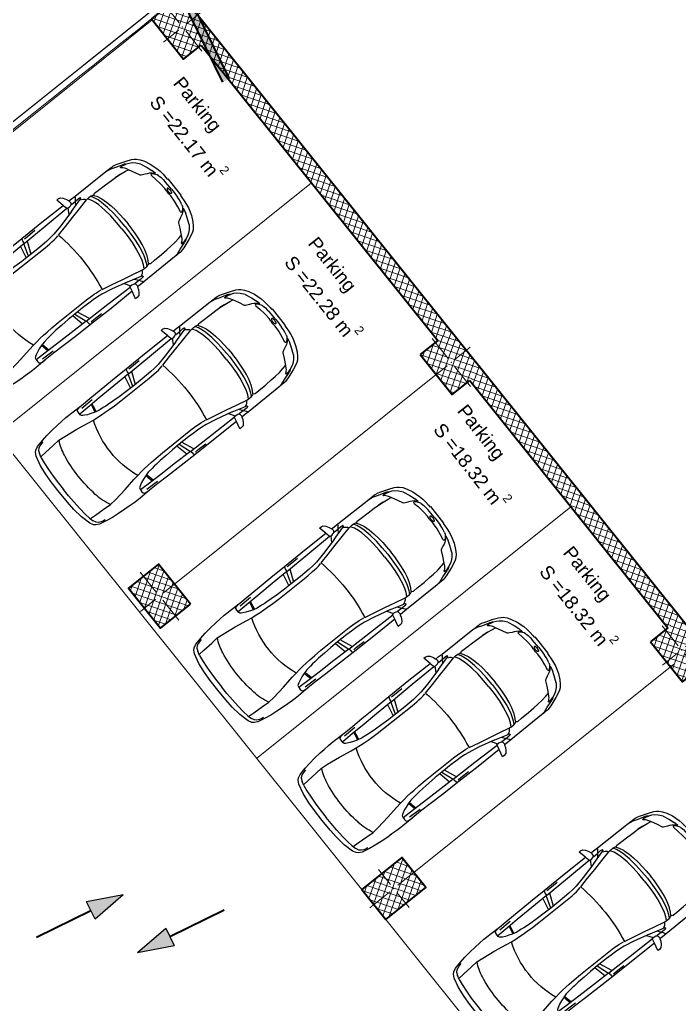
# Model space of a CAD drawing. Header units: metres. Extents: x 7511783 to 7512372, y 4692307 to 4692611.
# Drawn here: x 7512344.84 to 7512355.12, y 4692542.95 to 4692558.29 of the extents above; entities that cross this region are included whole.
import ezdxf

# ---------------------------------------------------------------- set-up
doc = ezdxf.new("R2010")
doc.units = ezdxf.units.M
for name, color, linetype, lineweight in [('A - Fill Zone_Pen_No__1', 7, 'Continuous', 0), ('A - Muret', 7, 'Continuous', 0), ('A - Muret_Pen_No__102', 254, 'Continuous', 0), ('A - Muret_Pen_No__7', 7, 'Continuous', 0), ('A - Shtyllat', 7, 'Continuous', 0), ('A - Shtyllat_Pen_No__1', 7, 'Continuous', 0), ('A - Shtyllat_Pen_No__7', 7, 'Continuous', 0), ('A -Polyline', 7, 'Continuous', 0), ('A -Polyline_Pen_No__1', 7, 'Continuous', 0), ('A -Polyline_Pen_No__48', 14, 'Continuous', 0), ('A -Polyline_Pen_No__8', 14, 'Continuous', 0), ('garazhat-netw-amiri - b1', 20, 'Continuous', 0), ('Interior - Furniture _Pen_No__42', 8, 'Continuous', 0)]:
    doc.layers.add(name, color=color, linetype=linetype, lineweight=lineweight)
doc.styles.add('GENERATED_STYLE_1', font='arial.ttf')
pattern_1 = [(44.99999999999998, (0, 0), (-68.94290863686237, 68.94290863686243), []), (135.0000000000001, (0, 0), (68.94290863686219, 68.94290863686261), [])]

# ---------------------------------------------------------------- blocks, each defined once
blk = doc.blocks.new('Wall_7', base_point=(37900, -16800.83534970144))
at = {"layer": 'A - Muret_Pen_No__102', "linetype": 'Continuous', "lineweight": 0}
blk.add_hatch(color=254, dxfattribs=at).paths.add_polyline_path([(37900, -16920.83534970144), (37900, -18400.83597085249), (38019.99999999999, -18400.83597085249), (38019.99999999999, -16920.83534970144)])
at = {"layer": 'A - Muret_Pen_No__7', "color": 7, "linetype": 'Continuous', "lineweight": 35, "flags": 128}
for points in [[(37900, -16920.83534970144), (37900, -18400.83597085249)], [(38019.99999999999, -18400.83597085249), (38019.99999999999, -16920.83534970144)]]:
    blk.add_lwpolyline(points, dxfattribs=at)
blk = doc.blocks.new('Wall_51', base_point=(75456.13369070938, -29146.91751099752))
at = {"layer": 'A - Muret_Pen_No__102', "linetype": 'Continuous', "lineweight": 13}
h = blk.add_hatch(dxfattribs=at)
h.set_pattern_fill('CONCRETE_BLOCK', color=254, style=0, pattern_type=2)
h.set_pattern_definition(pattern_1)
h.paths.add_polyline_path([(75387.36626624182, -29982.24458260022), (76679.27628421261, -35739.3439005244), (76923.19459822257, -35684.60773724302), (77098.36126340373, -36465.19510545321), (76854.4424123108, -36519.93138925796), (77935.87358854203, -41339.08024673167), (78179.80262513347, -41284.34167726374), (78354.96929031459, -42064.92904547394), (78111.03971664025, -42119.66773546524), (78941.49079895228, -45820.38163429968), (79185.29665110492, -45765.67070787111), (79316.67164999073, -46351.11123402875), (79072.8653950259, -46405.82225084986), (80537.29458175127, -52931.71349309536), (80781.07732541968, -52877.00775229531), (80868.66065801025, -53267.3014364004), (80624.87764580038, -53322.00723746214), (81894.28459658063, -58978.82682152579), (82138.21822794317, -58924.0872209744), (75631.3003558905, -29927.50487920773)])
at = {"layer": 'A - Muret_Pen_No__7', "color": 7, "linetype": 'Continuous', "lineweight": 35, "flags": 128}
for points in [[(75387.36626624182, -29982.24458260022), (76679.27628421262, -35739.34390052439)], [(82138.21814914639, -58924.08723865669), (75631.29981880749, -29927.50499973072)], [(76854.44241231082, -36519.93138925796), (77935.87358854205, -41339.08024673167)]]:
    blk.add_lwpolyline(points, dxfattribs=at)
blk = doc.blocks.new('Column_165', base_point=(72312.8686360708, -43113.33057385855))
at = {"layer": 'A - Shtyllat', "linetype": 'Continuous', "lineweight": 0}
h = blk.add_hatch(dxfattribs=at)
h.set_pattern_fill('CONCRETE_BLOCK', color=18, style=0, pattern_type=2)
h.set_pattern_definition(pattern_1)
h.paths.add_polyline_path([(71988.2624514086, -43493.63416952793), (72768.8498196188, -43318.46750434682), (72637.47482073298, -42733.02697818917), (71856.88745252277, -42908.19364337028)])
at = {"layer": 'A - Shtyllat_Pen_No__1', "color": 7, "linetype": 'Continuous', "lineweight": 13}
for p, q in [((72295.35196955268, -43035.27183703754), (72229.66447010975, -42742.5515739587)), ((72390.9273728918, -43095.81390734044), (72781.22105699692, -43008.23057474989)), ((72234.80989924977, -43130.84724037667), (71844.51621514467, -43218.43057296722)), ((72330.3853025889, -43191.38931067957), (72396.07280203182, -43484.1095737584))]:
    blk.add_line(p, q, dxfattribs=at)
blk.add_point((72312.8686360708, -43113.33057385855), dxfattribs=at)
at = {"layer": 'A - Shtyllat_Pen_No__7', "color": 7, "linetype": 'Continuous', "lineweight": 35, "flags": 128}
blk.add_lwpolyline([(71988.2624514086, -43493.63416952793), (72768.8498196188, -43318.46750434682), (72637.47482073298, -42733.02697818917), (71856.88745252277, -42908.19364337028)], close=True, dxfattribs=at)
blk = doc.blocks.new('Column_175', base_point=(71034.46801880051, -37416.00726037348))
at = {"layer": 'A - Shtyllat', "linetype": 'Continuous', "lineweight": 0}
h = blk.add_hatch(dxfattribs=at)
h.set_pattern_fill('CONCRETE_BLOCK', color=18, style=0, pattern_type=2)
h.set_pattern_definition(pattern_1)
h.paths.add_polyline_path([(71414.7716144699, -37740.61344503566), (71239.60494928875, -36960.02607682546), (70654.16442313112, -37091.4010757113), (70829.33108831225, -37871.9884439215)])
at = {"layer": 'A - Shtyllat_Pen_No__1', "color": 7, "linetype": 'Continuous', "lineweight": 13}
for p, q in [((71016.9513522824, -37337.94852355245), (70929.36801969184, -36947.65483944735)), ((70956.40928197949, -37433.52392689159), (70663.68901890067, -37499.21142633451)), ((71112.52675562153, -37398.49059385536), (71405.24701870035, -37332.80309441245)), ((71051.98468531862, -37494.0659971945), (71139.56801790919, -37884.3596812996))]:
    blk.add_line(p, q, dxfattribs=at)
blk.add_point((71034.46801880051, -37416.00726037348), dxfattribs=at)
at = {"layer": 'A - Shtyllat_Pen_No__7', "color": 7, "linetype": 'Continuous', "lineweight": 35, "flags": 128}
blk.add_lwpolyline([(71414.7716144699, -37740.61344503566), (71239.60494928875, -36960.02607682546), (70654.16442313112, -37091.4010757113), (70829.33108831225, -37871.9884439215)], close=True, dxfattribs=at)
blk = doc.blocks.new('Column_176', base_point=(76718.05766773433, -36140.58892079103))
at = {"layer": 'A - Shtyllat', "linetype": 'Continuous', "lineweight": 0}
h = blk.add_hatch(dxfattribs=at)
h.set_pattern_fill('CONCRETE_BLOCK', color=18, style=0, pattern_type=2)
h.set_pattern_definition(pattern_1)
h.paths.add_polyline_path([(76337.75407206494, -35815.98273612886), (76512.92073724607, -36596.57010433905), (76854.44241231082, -36519.93138925795), (76679.27628421262, -35739.34390052439)])
h = blk.add_hatch(dxfattribs=at)
h.set_pattern_fill('CONCRETE_BLOCK', color=18, style=0, pattern_type=2)
h.set_pattern_definition(pattern_1)
h.paths.add_polyline_path([(76679.27628421262, -35739.34390052439), (76854.44241231082, -36519.93138925795), (77098.36126340373, -36465.19510545322), (76923.19459822257, -35684.60773724302)])
at = {"layer": 'A - Shtyllat_Pen_No__1', "color": 7, "linetype": 'Continuous', "lineweight": 13}
for p, q in [((76700.54100121622, -36062.53018397001), (76612.95766862565, -35672.23649986491)), ((76796.11640455535, -36123.07225427292), (77088.83666763417, -36057.38475483001)), ((76639.99893091331, -36158.10558730915), (76347.27866783449, -36223.79308675206)), ((76735.57433425244, -36218.64765761205), (76823.157666843, -36608.94134171715))]:
    blk.add_line(p, q, dxfattribs=at)
blk.add_point((76718.05766773433, -36140.58892079103), dxfattribs=at)
at = {"layer": 'A - Shtyllat_Pen_No__7', "color": 7, "linetype": 'Continuous', "lineweight": 35, "flags": 128}
for points in [[(76679.27628421262, -35739.34390052439), (76337.75407206494, -35815.98273612886)], [(76337.75407206494, -35815.98273612886), (76512.92073724607, -36596.57010433905), (76854.44241231082, -36519.93138925795)]]:
    blk.add_lwpolyline(points, dxfattribs=at)
blk = doc.blocks.new('Column_177', base_point=(77974.66569464518, -41740.32286081176))
at = {"layer": 'A - Shtyllat', "linetype": 'Continuous', "lineweight": 0}
h = blk.add_hatch(dxfattribs=at)
h.set_pattern_fill('CONCRETE_BLOCK', color=18, style=0, pattern_type=2)
h.set_pattern_definition(pattern_1)
h.paths.add_polyline_path([(77594.3620989758, -41415.71667614957), (77769.52876415693, -42196.30404435978), (78111.03971664025, -42119.66773546524), (77935.87358854205, -41339.08024673167)])
h = blk.add_hatch(dxfattribs=at)
h.set_pattern_fill('CONCRETE_BLOCK', color=18, style=0, pattern_type=2)
h.set_pattern_definition(pattern_1)
h.paths.add_polyline_path([(77935.87358854205, -41339.08024673167), (78111.03971664025, -42119.66773546524), (78354.96929031459, -42064.92904547394), (78179.80262513347, -41284.34167726374)])
at = {"layer": 'A - Shtyllat_Pen_No__1', "color": 7, "linetype": 'Continuous', "lineweight": 13}
for p, q in [((77957.1490281271, -41662.26412399073), (77869.56569553653, -41271.97043988563)), ((78052.72443146622, -41722.80619429365), (78345.44469454503, -41657.11869485073)), ((77896.60695782417, -41757.83952732987), (77603.88669474535, -41823.52702677278)), ((77992.1823611633, -41818.38159763278), (78079.76569375387, -42208.67528173788))]:
    blk.add_line(p, q, dxfattribs=at)
blk.add_point((77974.66569464518, -41740.32286081176), dxfattribs=at)
at = {"layer": 'A - Shtyllat_Pen_No__7', "color": 7, "linetype": 'Continuous', "lineweight": 35, "flags": 128}
for points in [[(77935.87358854205, -41339.08024673167), (77594.3620989758, -41415.71667614957)], [(77594.3620989758, -41415.71667614957), (77769.52876415693, -42196.30404435978), (78111.03971664025, -42119.66773546524)]]:
    blk.add_lwpolyline(points, dxfattribs=at)
blk = doc.blocks.new('Column_178', base_point=(75250.99676022111, -29602.89869454554))
at = {"layer": 'A - Shtyllat', "linetype": 'Continuous', "lineweight": 0}
h = blk.add_hatch(dxfattribs=at)
h.set_pattern_fill('CONCRETE_BLOCK', color=18, style=0, pattern_type=2)
h.set_pattern_definition(pattern_1)
h.paths.add_polyline_path([(75456.13369070938, -29146.91751099752), (75212.20010048019, -29201.6569260282), (75387.36626624182, -29982.24458260022), (75631.3003558905, -29927.50487920773)])
h = blk.add_hatch(dxfattribs=at)
h.set_pattern_fill('CONCRETE_BLOCK', color=18, style=0, pattern_type=2)
h.set_pattern_definition(pattern_1)
h.paths.add_polyline_path([(74870.69316455172, -29278.29250988337), (75045.85982973284, -30058.87987809356), (75387.36626624182, -29982.24458260022), (75212.20010048019, -29201.6569260282)])
at = {"layer": 'A - Shtyllat_Pen_No__1', "color": 7, "linetype": 'Continuous', "lineweight": 13}
for p, q in [((75233.48009370301, -29524.83995772453), (75145.89676111244, -29134.54627361943)), ((75329.05549704214, -29585.38202802743), (75621.77576012095, -29519.69452858452)), ((75172.93802340009, -29620.41536106366), (74880.21776032128, -29686.10286050657)), ((75268.51342673921, -29680.95743136657), (75356.09675932978, -30071.25111547166))]:
    blk.add_line(p, q, dxfattribs=at)
blk.add_point((75250.99676022111, -29602.89869454554), dxfattribs=at)
at = {"layer": 'A - Shtyllat_Pen_No__7', "color": 7, "linetype": 'Continuous', "lineweight": 35, "flags": 128}
for points in [[(75456.13369070938, -29146.91751099752), (75212.20010048019, -29201.6569260282)], [(75631.3003558905, -29927.50487920773), (75456.13369070938, -29146.91751099752)], [(75212.20010048019, -29201.6569260282), (74870.69316455172, -29278.29250988337)], [(74870.69316455172, -29278.29250988337), (75045.85982973284, -30058.87987809356), (75387.36626624182, -29982.24458260022)]]:
    blk.add_lwpolyline(points, dxfattribs=at)
blk = doc.blocks.new('Car 05 22')
at = {"layer": 'Interior - Furniture _Pen_No__42', "color": 8, "linetype": 'Continuous', "lineweight": 25}
for p, q in [((1961.117547741, 983.221158223), (1928.938242309, 983.221158223)), ((1928.938242309, 983.221158223), (1957.843908175, 858.0544967500001)), ((1996.903176747, 974.9060932165999), (1961.117547741, 983.221158223)), ((2026.89661068, 945.007687052), (1996.903176747, 974.9060932165999)), ((2054.5732194, 897.577022836), (2026.89661068, 945.007687052)), ((-706.3378894982, 775.7872218095), (-757.6903274910002, 747.022066986)), ((-585.227090103, 801.027979058), (-706.3378894982, 775.7872218095)), ((-626.571782751, 772.4860242179999), (-664.8727541800001, 760.961322365)), ((-594.8871138119998, 778.4895580349998), (-626.571782751, 772.4860242179999)), ((-483.1389679684001, 817.2581826864), (-585.227090103, 801.027979058)), ((-372.3345973750002, 830.229933465), (-483.1389679684001, 817.2581826864)), ((-251.752794228, 841.043733947), (-372.3345973750002, 830.229933465)), ((-168.2198443133, 844.6061713611999), (-251.752794228, 841.043733947)), ((-78.35772569479998, 850.6357850930001), (-168.2198443133, 844.6061713611999)), ((-24.036324899, 852.2918850640001), (-78.35772569479998, 850.6357850930001)), ((40.3182760438, 852.3336850629998), (-24.036324899, 852.2918850640001)), ((230.8030912739, 845.5192631063), (40.3182760438, 852.3336850629998)), ((124.560977278, 791.3967861309999), (129.0398444, 820.4687779309999)), ((125.693926866, 743.8968737240001), (124.560977278, 791.3967861309999)), ((129.0398444, 820.4687779309999), (138.886242882, 832.3883788069998)), ((138.886242882, 832.3883788069998), (165.168377873, 840.275885275)), ((165.168377873, 840.275885275), (194.733578306, 844.324685204)), ((194.733578306, 844.324685204), (230.803091274, 845.519263106)), ((210.873013229, 809.2317387879999), (418.0703055720001, 816.1926024380003)), ((400.0158099590001, 847.596806379), (230.8030912739, 845.5192631063)), ((590.7241636140001, 851.6786068920001), (400.0158099590001, 847.596806379)), ((813.627009446, 769.327996556), (521.9507803269998, 764.6728959719999)), ((856.5325990199999, 856.169707455), (590.7241636140001, 851.6786068920001)), ((1108.59023357, 773.98329714), (813.627009446, 769.327996556)), ((1129.8609284, 858.5331077519999), (856.5325990199999, 856.169707455)), ((1036.25651944, 772.8416796290002), (996.5002997029998, 578.7916468290002)), ((1041.96657906, 578.0240872360001), (1107.56627095, 773.967136299)), ((1173.32542975, 774.895061201), (1090.33970038, 577.89253068)), ((1115.14443198, 808.948201529), (1108.59023357, 773.98329714)), ((1108.59023357, 773.98329714), (1537.61805657, 780.025947399)), ((1119.51383092, 833.2672045809999), (1115.14443198, 808.948201529)), ((1120.16623076, 836.3248049650001), (1119.51383092, 833.2672045809999)), ((1120.69723063, 838.160005195), (1120.16623076, 836.3248049650001)), ((1129.8609284, 858.5331077519999), (1120.69723063, 838.160005195)), ((1536.1071561, 860.3802508980001), (1129.8609284, 858.5331077519999)), ((1162.63563846, 830.4777734580001), (1220.13025657, 829.0713745190002)), ((1220.13025657, 829.0713745190002), (1369.65750367, 831.489072695)), ((1957.843908175, 858.0544967500001), (1536.1071561, 860.3802508980001)), ((1537.61805657, 780.025611521), (1974.99295641, 786.0764425990001)), ((1939.15395607, 686.22492547), (1995.917261, 777.427813481)), ((1957.84390817, 858.0544967500001), (1977.22141076, 777.427813481)), ((1977.22141076, 777.427813481), (2019.59119012, 777.427813481)), ((2019.59119012, 777.427813481), (2044.48611622, 783.069509224)), ((2044.48611622, 783.069509224), (2063.35562216, 792.2740022800001)), ((2067.91700908, 857.6794056350001), (2054.5732194, 897.577022836)), ((2063.35562216, 792.2740022800001), (2070.42572439, 799.8521965630001)), ((2068.68333559, 787.696981005), (2065.39356605, 794.4584027669999)), ((2119.91703998, 857.4374531180001), (2067.91700908, 857.6794056350001)), ((2075.28112592, 835.6608695470001), (2067.91700908, 857.6794056350001)), ((2068.68333559, 787.696981005), (2148.02030692, 790.4828861469999)), ((2070.42572439, 799.8521965630001), (2075.2191259, 809.3983893609999)), ((2075.2191259, 809.3983893609999), (2075.28112592, 835.6608695470001)), ((2106.51930118, 732.1586113790001), (2148.02030692, 790.4828861469999)), ((2193.165590015, 856.4504063259001), (2119.91703998, 857.4374531180001)), ((2148.02030692, 790.4828861469999), (2166.81146925, 813.814537484)), ((2148.02030692, 790.4828861469999), (2205.61920777, 792.204186117)), ((2166.81146925, 813.814537484), (2182.27381684, 834.081841238)), ((2182.27381684, 834.081841238), (2193.16559002, 856.4504063260001)), ((2808.01466132, 852.5547640039999), (2193.165590015, 856.4504063259001)), ((2205.61920777, 792.204186117), (2227.21980808, 791.0038861380001)), ((2226.59190807, 769.8777067159999), (2213.53100788, 762.9814866290001)), ((2234.36910819, 773.9630864369999), (2226.59190807, 769.8828865080001)), ((2227.21980808, 791.0038861380001), (2232.61990816, 790.029986155)), ((2232.61990816, 790.029986155), (2237.93539134, 787.2871225249999)), ((2238.46067648, 776.864360243), (2234.36910819, 773.9630864369999)), ((2240.81890828, 784.03918626), (2237.93539134, 787.2871225249999)), ((2238.46067648, 776.864360243), (2240.85090828, 780.5209863219999)), ((2240.85090828, 780.5209863219999), (2240.81890828, 784.03918626)), ((2855.711363900001, 852.6327640009998), (2808.01466132, 852.5547640039999)), ((2808.01466132, 852.5547640039999), (2876.86636504, 843.317264394)), ((2891.44016583, 852.5287640049999), (2855.711363900001, 852.6327640009998)), ((2876.86636504, 843.317264394), (2954.16376923, 813.731165643)), ((2922.51356751, 852.034364026), (2891.44016583, 852.5287640049999)), ((2904.11849592, 832.8863289209997), (2905.06820589, 832.8379901159999)), ((2945.17226874, 849.4061641369999), (2922.51356751, 852.034364026)), ((2989.61447115, 839.6482645490003), (2945.17226874, 849.4061641369999)), ((2954.16376923, 813.731165643), (3075.78877375, 774.6896785450001)), ((3013.55027244, 833.064864827), (2989.61447115, 839.6482645490003)), ((3154.26138006, 782.5577669589998), (3013.55027244, 833.064864827)), ((3100.48402088, 763.1120866269999), (3075.78877375, 774.6896785450001)), ((3235.883818752, 747.6101556219), (3154.26138006, 782.5577669589998)), ((-815.0478655078, 667.7598955197002), (-855.0523550635, 511.0116477078998)), ((-784.8200333720001, 721.8124613509999), (-815.0478655078, 667.7598955197002)), ((-757.6903274910002, 747.022066986), (-784.8200333720001, 721.8124613509999)), ((-768.2719792499998, 602.2788720830002), (-750.577082573, 669.7773949330001)), ((-764.3441764490001, 617.261773195), (-665.728145997, 623.9546285630003)), ((-729.425104913, 716.3992494200002), (-750.577082573, 669.7773949330001)), ((-701.0941271610001, 743.2591195180001), (-729.425104913, 716.3992494200002)), ((-664.8727541800001, 760.961322365), (-701.0941271610001, 743.2591195180001)), ((-665.728145997, 623.9546285630003), (-500.877431885, 634.180288886)), ((-500.877431885, 634.180288886), (-383.0238853850001, 641.9613403830001)), ((-383.0238853850001, 641.9613403830001), (-274.220886173, 631.318400078)), ((-274.220886173, 631.318400078), (-56.404854203, 600.536895199)), ((327.3887276080001, 761.920895626), (125.394377448, 756.455747737)), ((132.429139117, 722.8048827370001), (125.693926866, 743.8968737240001)), ((146.670770152, 710.6062742990001), (132.429139117, 722.8048827370001)), ((171.252864179, 696.6287725440001), (146.670770152, 710.6062742990001)), ((212.566754139, 676.5412700230002), (171.252864179, 696.6287725440001)), ((266.3151410770001, 654.566867265), (212.566754139, 676.5412700230002)), ((319.4903281550001, 636.426864989), (266.3151410770001, 654.566867265)), ((392.7088835140001, 617.8124267930001), (319.4903281550001, 636.426864989)), ((521.9507803269998, 764.6728959719999), (327.3887276080001, 761.920895626)), ((339.1227247570001, 683.1192857359999), (329.5580559370001, 633.8673348859999)), ((355.2943663540001, 762.315609428), (339.1227247570001, 683.1192857359999)), ((357.2289958010001, 683.375391506), (346.76505809, 629.492778784)), ((373.4006373970002, 762.5717151969999), (357.2289958010001, 683.375391506)), ((474.8166917820001, 607.1053878569999), (392.7088835140001, 617.8124267930001)), ((1730.35620914, 633.8338533080002), (1562.00595611, 600.596478384)), ((2000.39650233, 701.591770694), (1730.35620914, 633.8338533080002)), ((1779.61280153, 581.7538898049997), (1952.84760406, 621.338789111)), ((1952.84760406, 621.338789111), (2122.045506540001, 659.9572884350001)), ((2000.39650233, 701.591770694), (2213.53100788, 762.9814866290001)), ((2122.045506540001, 659.9572884350001), (2293.79610906, 697.6509877739999)), ((2213.53100788, 762.9814866290001), (2238.34670825, 752.240186817)), ((2238.34670825, 752.240186817), (2258.53170854, 739.717487037)), ((2258.53170854, 739.717487037), (2269.0398087, 731.086787188)), ((2269.0398087, 731.086787188), (2278.83550884, 721.965087348)), ((2278.83550884, 721.965087348), (2293.79610906, 697.6509877739999)), ((2293.79610906, 697.6509877739999), (2317.1870094, 700.7385877199999)), ((2293.79610906, 697.6386630720001), (2293.79610906, 697.6509877739999)), ((2317.1870094, 700.7385877199999), (2345.74280982, 702.7498876850001)), ((2355.134199750001, 639.912801441), (2317.1870094, 700.7385877199999)), ((2345.74280982, 702.7498876850001), (2378.929310310001, 702.0184876970001)), ((2379.77420337, 575.387091212), (2355.13301598, 639.9159014410001)), ((2410.10490185, 649.1086815510001), (2378.929310310001, 702.0184876970001)), ((2378.929310310001, 702.0184876970001), (2410.57231077, 694.2028878339999)), ((2436.02871163, 583.2244924540001), (2410.10490185, 649.1086815510001)), ((2410.57231077, 694.2028878339999), (2410.58631694, 694.1782473540001)), ((2428.73881104, 681.7061880529999), (2410.57231077, 694.2028878339999)), ((2428.73881104, 681.7061880529999), (2457.25830016, 700.035535323)), ((2428.77597173, 681.700745325), (2428.73881104, 681.7061880529999)), ((2428.77597173, 681.700745325), (2456.66545813, 639.8418234830003)), ((2456.66545813, 639.8418234830003), (2487.236391870001, 574.2621729599999)), ((2457.25830016, 700.035535323), (2535.4819126, 697.9905877680001)), ((2535.422612600001, 697.9916562040003), (2673.21491462, 695.5089878119999)), ((2535.46586986, 697.9894090810001), (2535.4819126, 697.988971943)), ((2673.21491462, 695.5089878119999), (2787.200816290001, 691.4809878819998)), ((2787.200816290001, 691.4809878819998), (2868.415817480001, 687.223087957)), ((2868.395882330001, 687.22488671), (2959.72331881, 678.984388101)), ((2959.72331881, 678.984388101), (2868.415817480001, 687.1969879569999)), ((2959.72331881, 678.984388101), (3047.2313201, 666.2002883250001)), ((3022.47491973, 758.305686711), (3023.66221975, 762.4851866380001)), ((3024.49924208, 753.7186598590001), (3022.47491973, 758.305686711)), ((3023.66221975, 762.4851866380001), (3034.64521991, 765.0503865930001)), ((3037.91041996, 743.452886971), (3024.49924208, 753.7186598590001)), ((3034.64521991, 765.0503865930001), (3046.93432009, 763.817386614)), ((3050.61522015, 730.6688871950001), (3037.91041996, 743.452886971)), ((3046.93432009, 763.817386614), (3060.9451203, 762.9292866300001)), ((3047.20992906, 666.2041971140001), (3100.00912087, 656.556188494)), ((3064.50712035, 714.6457874760001), (3050.61522015, 730.6688871950001)), ((3060.9451203, 762.9292866300001), (3089.85712072, 757.3861867269998)), ((3076.97452053, 697.807687771), (3064.50712035, 714.6457874760001)), ((3100.00912087, 656.556188494), (3076.97452053, 697.807687771)), ((3089.85712072, 757.3861867269998), (3108.43932099, 751.4304868319999)), ((3152.92075342, 553.873393456), (3100.00912087, 656.556188494)), ((3114.13862108, 753.3111867989999), (3100.48402088, 763.1120866269999)), ((3108.43932099, 751.4304868319999), (3122.8656212, 746.4359869189999)), ((3122.8656212, 746.4359869189999), (3114.13862108, 753.3111867989999)), ((3170.0706946, 726.5554905960001), (3122.8656212, 746.4359869189999)), ((3211.69204952, 701.0151137130001), (3170.0706946, 726.5554905960001)), ((3254.25934432, 663.1775183300001), (3211.69204952, 701.0151137130001)), ((3269.07948628, 728.3294692490001), (3235.883818752, 747.6101556219)), ((3301.867263790001, 602.80900872), (3254.25934432, 663.1775183300001)), ((3298.56678787, 705.6390702070001), (3269.07948628, 728.3294692490001)), ((3337.33388997, 663.3806719909999), (3298.56678787, 705.6390702070001)), ((3374.49419199, 603.583974516), (3337.33388997, 663.3806719909999)), ((-855.0523550635, 511.0116477078998), (-874.6778528530002, 344.9579771100001)), ((-782.7621654889999, 510.027376359), (-794.5333543099999, 390.6265818930001)), ((-768.2719792499998, 602.2788720830002), (-782.764796709, 510.0106247469999)), ((-56.404854203, 600.536895199), (145.941775497, 566.5900898169999)), ((145.941775497, 566.5900898169999), (233.261172115, 552.312592089)), ((233.261172115, 552.312592089), (315.3092800730001, 541.359190513)), ((315.2936019620001, 541.3606176840001), (384.2945810830001, 535.0794906230001)), ((384.2815104790001, 535.080362318), (454.174320738, 530.4191213629999)), ((454.170282107, 530.4193907049998), (526.242583163, 526.2868907769997)), ((521.3449804749999, 601.6186871690002), (474.8166917820001, 607.1053878569999)), ((569.9935686519999, 596.8381865689998), (521.3449804749999, 601.6186871690002)), ((526.2331313149998, 526.2873073839999), (627.7018846490002, 521.814890855)), ((652.59274858, 590.9845858339997), (569.9935686519999, 596.8381865689998)), ((627.698546207, 521.8149872519999), (756.75876515, 518.0884218199999)), ((772.8388193580001, 584.9903850819998), (652.59274858, 590.9845858339997)), ((756.75876515, 518.0884218199999), (1322.62824821, 518.052230308)), ((907.2666866909999, 580.298084493), (772.8388193580001, 584.9903850819998)), ((1041.96657906, 578.0240872360001), (907.2666866909999, 580.298084493)), ((1227.79815085, 577.5186957939999), (1041.96657906, 578.0240872360001)), ((1316.09897866, 580.475793563), (1227.79815085, 577.5186957939999)), ((1403.02450604, 584.4121905939998), (1316.09897866, 580.475793563)), ((1322.62824821, 518.052230308), (1420.49779626, 521.652890858)), ((1483.8761315, 590.1361862749999), (1403.02450604, 584.4121905939998)), ((1420.49066257, 521.652523245), (1466.64156934, 524.030772681)), ((1466.62639694, 524.0299908169999), (1510.87647584, 527.594696836)), ((1562.00595611, 600.596478384), (1483.8761315, 590.1361862749999)), ((1510.85529759, 527.5929907539999), (1554.25309822, 533.0576906580001)), ((1554.25309822, 533.0576906580001), (1596.82961355, 540.969674969)), ((1597.28918852, 541.1774857889999), (1596.65116701, 540.8889849259999)), ((1610.72419049, 544.0665862469999), (1779.61280153, 581.7538898049997)), ((2397.334105950001, 514.2584815219999), (2379.77250853, 575.3929912130001)), ((2419.31580918, 395.7362626700001), (2397.33316008, 514.2635815229997)), ((2453.63941421, 521.616582688), (2436.02871163, 583.2244924540001)), ((2477.61661773, 401.0764635800001), (2453.63941421, 521.616582688)), ((2487.236391870001, 574.2621729599999), (2491.79934275, 562.0052962960001)), ((2491.79994982, 562.0052962960001), (2517.90263133, 477.034766618)), ((2517.90263133, 477.034766618), (2537.54372273, 384.0810341510001)), ((3189.62073735, 475.569766106), (3152.92075342, 553.873393456)), ((3199.39883308, 466.7584630290001), (3189.62073735, 475.569766106)), ((3220.69886845, 454.388540188), (3199.39883308, 466.7584630290001)), ((3301.867263790001, 602.80900872), (3346.015513130001, 501.4217980699999)), ((3346.015513130001, 501.4217980699999), (3374.297465860001, 419.557472908)), ((3418.40079436, 512.7439783509999), (3374.49419199, 603.583974516)), ((3457.47689648, 393.0984834030001), (3418.40079436, 512.7439783509999)), ((-874.6778528530002, 344.9579771100001), (-882.944054645, 194.680643518)), ((-794.5333543099999, 390.6265818930001), (-802.4328468090001, 258.715288008)), ((2433.73206705, 266.091642182), (2419.31580918, 395.7362626700001)), ((2493.88922012, 269.050242651), (2477.61661773, 401.0764635800001)), ((2537.54372273, 384.0810341510001), (2551.45611664, 285.6281997640001)), ((3256.10680826, 439.2417534179999), (3220.67662376, 454.4014587129999)), ((3288.390194130001, 425.101248479), (3256.10680826, 439.2417534179999)), ((3319.36158057, 408.41284265), (3288.390194130001, 425.101248479)), ((3353.46269085, 384.2512837760001), (3319.36158057, 408.41284265)), ((3321.23357975, 370.497229407), (3320.99727986, 362.132926485)), ((3320.99727986, 362.132926485), (3338.31527228, 276.8564967000001)), ((3324.654278260001, 377.297531782), (3321.23357975, 370.497229407)), ((3328.30797666, 379.591332583), (3324.654278260001, 377.297531782)), ((3338.468372210001, 379.4523325350001), (3328.30797666, 379.591332583)), ((3363.640761200001, 357.811724976), (3338.468372210001, 379.4523325350001)), ((3377.182392130001, 359.9734848010001), (3353.46269085, 384.2512837760001)), ((3396.66521323, 315.8049103040001), (3363.640761200001, 357.811724976)), ((3391.09039087, 344.247647689), (3374.297465860001, 419.557472908)), ((3391.09039087, 344.247647689), (3377.182392130001, 359.9734848010001)), ((3408.0703938, 289.3779877820001), (3396.66521323, 315.8049103040001)), ((3468.34279707, 330.9338860280001), (3457.47689648, 393.0984834030001)), ((3474.4914974, 263.721088865), (3468.34279707, 330.9338860280001)), ((-882.944054645, 194.680643518), (-885.3767076889999, 0)), ((-802.4328468090001, 258.715288008), (-806.8131426489999, 124.936494209)), ((2441.61713002, 131.955220918), (2433.73181129, 266.093942182)), ((2503.10292147, 133.173421111), (2493.88922012, 269.050242651)), ((2551.45611664, 285.6281997640001), (2559.71041303, 193.693567653)), ((2559.71041303, 193.693567653), (2564.38081099, 101.185635342)), ((3338.31527228, 276.8564967000001), (3351.882966340001, 172.661960307)), ((3351.882966340001, 172.661960307), (3358.343763510001, 75.87012649980001)), ((3408.0703938, 289.3779877820001), (3413.77629411, 267.259988716)), ((3413.77548775, 267.2641933500001), (3418.45445829, 242.866384828)), ((3418.452194370001, 242.878189745), (3424.044894670001, 200.723791525)), ((3424.044894670001, 200.723791525), (3427.72848251, 152.023715234)), ((3478.33319761, 199.917191559), (3474.4914974, 263.721088865)), ((3479.35651311, 164.9481933352), (3478.33319761, 199.917191559)), ((3489.519598210001, 164.9481933352), (3479.35651311, 164.9481933352)), ((3489.519598210001, -164.9481933352), (3489.519598210001, 164.9481933352)), ((-885.3767076889999, 0), (-882.944054645, -194.680643518)), ((-806.8131426489999, 124.936494209), (-808.0470753050001, 0)), ((-806.8131426489999, -124.936494209), (-808.0470753050001, 1.477e-13)), ((2444.0197128, -0.0273000043277), (2441.61701245, 131.957220918)), ((2444.0197128, 0.0273000043271), (2441.61701245, -131.957220918)), ((2506.01959488, -3.86e-13), (2503.10292147, 133.173421111)), ((2564.38081099, 101.185635342), (2566.01761027, -0.00610000213065)), ((2564.38081099, -101.185635342), (2566.01761027, 0.00610000212997)), ((3353.95786543, 27.8932505984), (3358.343763510001, 75.87012649980001)), ((3353.95786543, 27.8932505984), (3353.95786543, -0.7649002671629999)), ((3353.95786543, -27.8932505984), (3353.95786543, 0.7649002671619999)), ((3370.89075802, 11.74110410089999), (3370.32315827, -0.7649002671629999)), ((3370.89075802, -11.74110410089999), (3370.32315827, 0.7649002671619999)), ((3372.49235732, 23.6550082622), (3370.89075802, 11.74110410089999)), ((3376.267285060001, 38.99395092400001), (3372.49235732, 23.6550082622)), ((3381.98685317, 46.5714162664), (3376.267285060001, 38.99395092400001)), ((3386.21005132, 48.3522168884), (3381.98685317, 46.5714162664)), ((3386.21005132, 48.3522168884), (3394.28954778, 48.3522168884)), ((3398.51284593, 46.5714162664), (3394.28954778, 48.3522168884)), ((3404.23226311, 38.99375151340001), (3398.51284593, 46.5714162664)), ((3404.23226311, 38.99375151340001), (3408.00714178, 23.6550082622)), ((3408.00714178, 23.6550082622), (3409.766541010001, 8.055102813469999)), ((3409.766541010001, 8.055102813469999), (3409.766541010001, -4.961e-13)), ((3432.36383112, 39.98011396419999), (3427.72848251, 152.023715234)), ((3431.76949509, 57.3729975776), (3431.76949509, 56.7710829698)), ((3432.04453126, -0.0109000038072), (3432.36383112, 39.98011396419999)), ((3432.04453126, 0.0109000038063), (3432.36383112, -39.98011396419999)), ((-802.4328468090001, -258.715288008), (-806.8131426489999, -124.936494209)), ((2441.61713002, -131.955220918), (2433.73181129, -266.093942182)), ((2503.10292147, -133.173421111), (2493.88922012, -269.050242651)), ((2506.01959488, -2.78e-13), (2503.10292147, -133.173421111)), ((2559.71041303, -193.693567653), (2564.38081099, -101.185635342)), ((3351.882966340001, -172.661960307), (3358.343763510001, -75.87012649980001)), ((3353.95786543, -27.8932505984), (3358.343763510001, -75.87012649980001)), ((3372.49235732, -23.6550082622), (3370.89075802, -11.74110410089999)), ((3376.267285060001, -38.99395092400001), (3372.49235732, -23.6550082622)), ((3381.98685317, -46.5714162664), (3376.267285060001, -38.99395092400001)), ((3386.21005132, -48.3522168884), (3381.98685317, -46.5714162664)), ((3386.21005132, -48.3522168884), (3394.28954778, -48.3522168884)), ((3398.51284593, -46.5714162664), (3394.28954778, -48.3522168884)), ((3404.23226311, -38.99375151340001), (3398.51284593, -46.5714162664)), ((3404.23226311, -38.99375151340001), (3408.00714178, -23.6550082622)), ((3408.00714178, -23.6550082622), (3409.766541010001, -8.055102813469999)), ((3409.766541010001, -8.055102813469999), (3409.766541010001, -3.892e-13)), ((3424.044894670001, -200.723791525), (3427.72848251, -152.023715234)), ((3432.36383112, -39.98011396419999), (3427.72848251, -152.023715234)), ((3431.76949509, -57.3729975776), (3431.76949509, -56.7710829698)), ((-882.944054645, -194.680643518), (-874.6778528530002, -344.9579771100001)), ((-794.5333543099999, -390.6265818930001), (-802.4328468090001, -258.715288008)), ((2433.73206705, -266.091642182), (2419.31580918, -395.7362626700001)), ((2493.88922012, -269.050242651), (2477.61661773, -401.0764635800001)), ((2537.54372273, -384.0810341510001), (2551.45611664, -285.6281997640001)), ((2551.45611664, -285.6281997640001), (2559.71041303, -193.693567653)), ((3320.99727986, -362.132926485), (3338.31527228, -276.8564967000001)), ((3338.31527228, -276.8564967000001), (3351.882966340001, -172.661960307)), ((3408.0703938, -289.3779877820001), (3396.66521323, -315.8049103040001)), ((3408.0703938, -289.3779877820001), (3413.77629411, -267.259988716)), ((3413.77548775, -267.2641933500001), (3418.45445829, -242.866384828)), ((3418.452194370001, -242.878189745), (3424.044894670001, -200.723791525)), ((3468.34279707, -330.9338860280001), (3474.4914974, -263.721088865)), ((3474.4914974, -263.721088865), (3478.33319761, -199.917191559)), ((3478.33319761, -199.917191559), (3479.35651311, -164.9481933352)), ((3479.35651311, -164.9481933352), (3489.519598210001, -164.9481933352)), ((-874.6778528530002, -344.9579771100001), (-855.0523550635, -511.0116477078998)), ((-782.7621654889999, -510.027376359), (-794.5333543099999, -390.6265818930001)), ((2419.31580918, -395.7362626700001), (2397.33316008, -514.2635815229997)), ((2477.61661773, -401.0764635800001), (2453.63941421, -521.616582688)), ((2517.90263133, -477.034766618), (2537.54372273, -384.0810341510001)), ((3220.69886845, -454.388540188), (3199.39883308, -466.7584630290001)), ((3256.10680826, -439.2417534179999), (3220.67662376, -454.4014587129999)), ((3288.390194130001, -425.101248479), (3256.10680826, -439.2417534179999)), ((3319.36158057, -408.41284265), (3288.390194130001, -425.101248479)), ((3353.46269085, -384.2512837760001), (3319.36158057, -408.41284265)), ((3321.23357975, -370.497229407), (3320.99727986, -362.132926485)), ((3324.654278260001, -377.297531782), (3321.23357975, -370.497229407)), ((3328.30797666, -379.591332583), (3324.654278260001, -377.297531782)), ((3338.468372210001, -379.4523325350001), (3328.30797666, -379.591332583)), ((3363.640761200001, -357.811724976), (3338.468372210001, -379.4523325350001)), ((3346.015513130001, -501.4217980699999), (3374.297465860001, -419.557472908)), ((3377.182392130001, -359.9734848010001), (3353.46269085, -384.2512837760001)), ((3396.66521323, -315.8049103040001), (3363.640761200001, -357.811724976)), ((3391.09039087, -344.247647689), (3374.297465860001, -419.557472908)), ((3391.09039087, -344.247647689), (3377.182392130001, -359.9734848010001)), ((3418.40079436, -512.7439783509999), (3457.47689648, -393.0984834030001)), ((3457.47689648, -393.0984834030001), (3468.34279707, -330.9338860280001)), ((-855.0523550635, -511.0116477078998), (-815.0478655078, -667.7598955197002)), ((-768.2719792499998, -602.2788720830002), (-782.764796709, -510.0106247469999)), ((-768.2719792499998, -602.2788720830002), (-750.577082573, -669.7773949330001)), ((-274.220886173, -631.318400078), (-56.404854203, -600.536895199)), ((-56.404854203, -600.536895199), (145.941775497, -566.5900898169999)), ((145.941775497, -566.5900898169999), (233.261172115, -552.312592089)), ((233.261172115, -552.312592089), (315.3092800730001, -541.359190513)), ((315.2936019620001, -541.3606176840001), (384.2945810830001, -535.0794906230001)), ((384.2815104790001, -535.080362318), (454.174320738, -530.4191213629999)), ((474.8166917820001, -607.1053878569999), (392.7088835140001, -617.8124267930001)), ((454.170282107, -530.4193907049998), (526.242583163, -526.2868907769997)), ((521.3449804749999, -601.6186871690002), (474.8166917820001, -607.1053878569999)), ((569.9935686519999, -596.8381865689998), (521.3449804749999, -601.6186871690002)), ((526.2331313149998, -526.2873073839999), (627.7018846490002, -521.814890855)), ((652.59274858, -590.9845858339997), (569.9935686519999, -596.8381865689998)), ((627.698546207, -521.8149872519999), (756.75876515, -518.0884218199999)), ((772.8388193580001, -584.9903850819998), (652.59274858, -590.9845858339997)), ((756.75876515, -518.0884218199999), (1322.62824821, -518.052230308)), ((907.2666866909999, -580.298084493), (772.8388193580001, -584.9903850819998)), ((1041.96657906, -578.0240872360001), (907.2666866909999, -580.298084493)), ((1036.25651944, -772.8416796290002), (996.5002997029998, -578.7916468290002)), ((1227.79815085, -577.5186957939999), (1041.96657906, -578.0240872360001)), ((1041.96657906, -578.0240872360001), (1107.56627095, -773.967136299)), ((1173.32542975, -774.895061201), (1090.33970038, -577.89253068)), ((1316.09897866, -580.475793563), (1227.79815085, -577.5186957939999)), ((1403.02450604, -584.4121905939998), (1316.09897866, -580.475793563)), ((1322.62824821, -518.052230308), (1420.49779626, -521.652890858)), ((1483.8761315, -590.1361862749999), (1403.02450604, -584.4121905939998)), ((1420.49066257, -521.652523245), (1466.64156934, -524.030772681)), ((1466.62639694, -524.0299908169999), (1510.87647584, -527.594696836)), ((1562.00595611, -600.596478384), (1483.8761315, -590.1361862749999)), ((1510.85529759, -527.5929907539999), (1554.25309822, -533.0576906580001)), ((1554.25309822, -533.0576906580001), (1596.82961355, -540.969674969)), ((1730.35620914, -633.8338533080002), (1562.00595611, -600.596478384)), ((1597.28918852, -541.1774857889999), (1596.65116701, -540.8889849259999)), ((1610.72419049, -544.0665862469999), (1779.61280153, -581.7538898049997)), ((1779.61280153, -581.7538898049997), (1952.84760406, -621.338789111)), ((2379.77420337, -575.387091212), (2355.13301598, -639.9159014410001)), ((2397.334105950001, -514.2584815219999), (2379.77250853, -575.3929912130001)), ((2436.02871163, -583.2244924540001), (2410.10490185, -649.1086815510001)), ((2453.63941421, -521.616582688), (2436.02871163, -583.2244924540001)), ((2456.66545813, -639.8418234830003), (2487.236391870001, -574.2621729599999)), ((2487.236391870001, -574.2621729599999), (2491.79934275, -562.0052962960001)), ((2491.79994982, -562.0052962960001), (2517.90263133, -477.034766618)), ((3152.92075342, -553.873393456), (3100.00912087, -656.556188494)), ((3189.62073735, -475.569766106), (3152.92075342, -553.873393456)), ((3199.39883308, -466.7584630290001), (3189.62073735, -475.569766106)), ((3301.867263790001, -602.80900872), (3254.25934432, -663.1775183300001)), ((3301.867263790001, -602.80900872), (3346.015513130001, -501.4217980699999)), ((3337.33388997, -663.3806719909999), (3374.49419199, -603.583974516)), ((3374.49419199, -603.583974516), (3418.40079436, -512.7439783509999)), ((-815.0478655078, -667.7598955197002), (-784.8200333720001, -721.8124613509999)), ((-784.8200333720001, -721.8124613509999), (-757.6903274910002, -747.022066986)), ((-764.3441764490001, -617.261773195), (-665.728145997, -623.9546285630003)), ((-757.6903274910002, -747.022066986), (-706.3378894982, -775.7872218095)), ((-729.425104913, -716.3992494200002), (-750.577082573, -669.7773949330001)), ((-701.0941271610001, -743.2591195180001), (-729.425104913, -716.3992494200002)), ((-664.8727541800001, -760.961322365), (-701.0941271610001, -743.2591195180001)), ((-665.728145997, -623.9546285630003), (-500.877431885, -634.180288886)), ((-626.571782751, -772.4860242179999), (-664.8727541800001, -760.961322365)), ((-500.877431885, -634.180288886), (-383.0238853850001, -641.9613403830001)), ((-383.0238853850001, -641.9613403830001), (-274.220886173, -631.318400078)), ((125.693926866, -743.8968737240001), (124.560977278, -791.3967861309999)), ((327.3887276080001, -761.920895626), (125.394377448, -756.455747737)), ((132.429139117, -722.8048827370001), (125.693926866, -743.8968737240001)), ((146.670770152, -710.6062742990001), (132.429139117, -722.8048827370001)), ((171.252864179, -696.6287725440001), (146.670770152, -710.6062742990001)), ((212.566754139, -676.5412700230002), (171.252864179, -696.6287725440001)), ((266.3151410770001, -654.566867265), (212.566754139, -676.5412700230002)), ((319.4903281550001, -636.426864989), (266.3151410770001, -654.566867265)), ((392.7088835140001, -617.8124267930001), (319.4903281550001, -636.426864989)), ((521.9507803269998, -764.6728959719999), (327.3887276080001, -761.920895626)), ((339.1227247570001, -683.1192857359999), (329.5580559370001, -633.8673348859999)), ((355.2943663540001, -762.315609428), (339.1227247570001, -683.1192857359999)), ((357.2289958010001, -683.375391506), (346.76505809, -629.492778784)), ((373.4006373970002, -762.5717151969999), (357.2289958010001, -683.375391506)), ((813.627009446, -769.327996556), (521.9507803269998, -764.6728959719999)), ((2000.39650233, -701.591770694), (1730.35620914, -633.8338533080002)), ((1939.15395607, -686.22492547), (1995.917261, -777.427813481)), ((1952.84760406, -621.338789111), (2122.045506540001, -659.9572884350001)), ((2000.39650233, -701.591770694), (2213.53100788, -762.9814866290001)), ((2106.51930118, -732.1586113790001), (2148.02030692, -790.4828861469999)), ((2122.045506540001, -659.9572884350001), (2293.79610906, -697.6509877739999)), ((2213.53100788, -762.9814866290001), (2238.34670825, -752.240186817)), ((2226.59190807, -769.8777067159999), (2213.53100788, -762.9814866290001)), ((2238.34670825, -752.240186817), (2258.53170854, -739.717487037)), ((2258.53170854, -739.717487037), (2269.0398087, -731.086787188)), ((2269.0398087, -731.086787188), (2278.83550884, -721.965087348)), ((2278.83550884, -721.965087348), (2293.79610906, -697.6509877739999)), ((2293.79610906, -697.6386630720001), (2293.79610906, -697.6509877739999)), ((2293.79610906, -697.6509877739999), (2317.1870094, -700.7385877199999)), ((2355.134199750001, -639.912801441), (2317.1870094, -700.7385877199999)), ((2317.1870094, -700.7385877199999), (2345.74280982, -702.7498876850001)), ((2345.74280982, -702.7498876850001), (2378.929310310001, -702.0184876970001)), ((2410.10490185, -649.1086815510001), (2378.929310310001, -702.0184876970001)), ((2378.929310310001, -702.0184876970001), (2410.57231077, -694.2028878339999)), ((2428.73881104, -681.7061880529999), (2410.57231077, -694.2028878339999)), ((2410.57231077, -694.2028878339999), (2410.58631694, -694.1782473540001)), ((2428.77597173, -681.700745325), (2428.73881104, -681.7061880529999)), ((2428.73881104, -681.7061880529999), (2457.25830016, -700.035535323)), ((2428.77597173, -681.700745325), (2456.66545813, -639.8418234830003)), ((2457.25830016, -700.035535323), (2535.4819126, -697.9905877680001)), ((2535.422612600001, -697.9916562040003), (2673.21491462, -695.5089878119999)), ((2535.46586986, -697.9894090810001), (2535.4819126, -697.988971943)), ((2673.21491462, -695.5089878119999), (2787.200816290001, -691.4809878819998)), ((2787.200816290001, -691.4809878819998), (2868.415817480001, -687.223087957)), ((2868.395882330001, -687.22488671), (2959.72331881, -678.984388101)), ((2959.72331881, -678.984388101), (2868.415817480001, -687.1969879569999)), ((2959.72331881, -678.984388101), (3047.2313201, -666.2002883250001)), ((3024.49924208, -753.7186598590001), (3022.47491973, -758.305686711)), ((3022.47491973, -758.305686711), (3023.66221975, -762.4851866380001)), ((3023.66221975, -762.4851866380001), (3034.64521991, -765.0503865930001)), ((3037.91041996, -743.452886971), (3024.49924208, -753.7186598590001)), ((3034.64521991, -765.0503865930001), (3046.93432009, -763.817386614)), ((3050.61522015, -730.6688871950001), (3037.91041996, -743.452886971)), ((3046.93432009, -763.817386614), (3060.9451203, -762.9292866300001)), ((3047.20992906, -666.2041971140001), (3100.00912087, -656.556188494)), ((3064.50712035, -714.6457874760001), (3050.61522015, -730.6688871950001)), ((3060.9451203, -762.9292866300001), (3089.85712072, -757.3861867269998)), ((3076.97452053, -697.807687771), (3064.50712035, -714.6457874760001)), ((3100.48402088, -763.1120866269999), (3075.78877375, -774.6896785450001)), ((3100.00912087, -656.556188494), (3076.97452053, -697.807687771)), ((3089.85712072, -757.3861867269998), (3108.43932099, -751.4304868319999)), ((3114.13862108, -753.3111867989999), (3100.48402088, -763.1120866269999)), ((3108.43932099, -751.4304868319999), (3122.8656212, -746.4359869189999)), ((3122.8656212, -746.4359869189999), (3114.13862108, -753.3111867989999)), ((3170.0706946, -726.5554905960001), (3122.8656212, -746.4359869189999)), ((3154.26138006, -782.5577669589998), (3235.883818752, -747.6101556219)), ((3211.69204952, -701.0151137130001), (3170.0706946, -726.5554905960001)), ((3254.25934432, -663.1775183300001), (3211.69204952, -701.0151137130001)), ((3235.883818752, -747.6101556219), (3269.07948628, -728.3294692490001)), ((3269.07948628, -728.3294692490001), (3298.56678787, -705.6390702070001)), ((3298.56678787, -705.6390702070001), (3337.33388997, -663.3806719909999)), ((-706.3378894982, -775.7872218095), (-585.227090103, -801.027979058)), ((-594.8871138119998, -778.4895580349998), (-626.571782751, -772.4860242179999)), ((-585.227090103, -801.027979058), (-483.149337101, -817.256968783)), ((-483.149337101, -817.256968783), (-372.3345973750002, -830.229933465)), ((-372.3345973750002, -830.229933465), (-251.752794228, -841.043733947)), ((-251.752794228, -841.043733947), (-168.2198443133, -844.6061713611999)), ((-168.2198443133, -844.6061713611999), (-78.35772569479998, -850.6357850930001)), ((-78.35772569479998, -850.6357850930001), (-24.036324899, -852.2918850640001)), ((-24.036324899, -852.2918850640001), (40.3182760438, -852.3336850629998)), ((40.3182760438, -852.3336850629998), (230.8030912739, -845.5192631063)), ((124.560977278, -791.3967861309999), (129.0398444, -820.4687779309999)), ((129.0398444, -820.4687779309999), (138.886242882, -832.3883788069998)), ((138.886242882, -832.3883788069998), (165.168377873, -840.275885275)), ((165.168377873, -840.275885275), (194.733578306, -844.324685204)), ((194.733578306, -844.324685204), (230.803091274, -845.519263106)), ((210.873013229, -809.2317387879999), (418.0703055720001, -816.1926024380003)), ((230.8030912739, -845.5192631063), (400.0158099590001, -847.596806379)), ((400.0158099590001, -847.596806379), (590.7241636140001, -851.6786068920001)), ((590.7241636140001, -851.6786068920001), (856.5325990199999, -856.169707455)), ((1108.59023357, -773.98329714), (813.627009446, -769.327996556)), ((856.5325990199999, -856.169707455), (1129.8609284, -858.5331077519999)), ((1108.59023357, -773.98329714), (1537.61805657, -780.025947399)), ((1115.14443198, -808.948201529), (1108.59023357, -773.98329714)), ((1119.51383092, -833.2672045809999), (1115.14443198, -808.948201529)), ((1120.16623076, -836.3248049650001), (1119.51383092, -833.2672045809999)), ((1120.69723063, -838.160005195), (1120.16623076, -836.3248049650001)), ((1129.8609284, -858.5331077519999), (1120.69723063, -838.160005195)), ((1129.8609284, -858.5331077519999), (1536.1071561, -860.3802508980001)), ((1162.63563846, -830.4777734580001), (1220.13025657, -829.0713745190002)), ((1220.13025657, -829.0713745190002), (1369.65750367, -831.489072695)), ((1536.1071561, -860.3802508980001), (1957.84390817, -858.0544967500001)), ((1537.61805657, -780.025611521), (1974.99295641, -786.0764425990001)), ((1957.84390817, -858.0544967500001), (1928.938242309, -983.221158223)), ((1957.84390817, -858.0544967500001), (1977.22141076, -777.427813481)), ((1977.22141076, -777.427813481), (2019.59119012, -777.427813481)), ((2019.59119012, -777.427813481), (2044.48611622, -783.069509224)), ((2026.89661068, -945.007687052), (2054.5732194, -897.577022836)), ((2044.48611622, -783.069509224), (2063.35562216, -792.2740022800001)), ((2054.5732194, -897.577022836), (2067.917009081, -857.6794056350001)), ((2063.35562216, -792.2740022800001), (2070.42572439, -799.8521965630001)), ((2068.68333559, -787.696981005), (2065.39356605, -794.4584027669999)), ((2075.28112592, -835.6608695470001), (2067.91700908, -857.6794056350001)), ((2067.917009081, -857.6794056350001), (2119.91703998, -857.4374531180001)), ((2068.68333559, -787.696981005), (2148.02030692, -790.4828861469999)), ((2070.42572439, -799.8521965630001), (2075.2191259, -809.3983893609999)), ((2075.2191259, -809.3983893609999), (2075.28112592, -835.6608695470001)), ((2119.91703998, -857.4374531180001), (2193.165590015, -856.4504063259001)), ((2148.02030692, -790.4828861469999), (2166.81146925, -813.814537484)), ((2148.02030692, -790.4828861469999), (2205.61920777, -792.204186117)), ((2166.81146925, -813.814537484), (2182.27381684, -834.081841238)), ((2182.27381684, -834.081841238), (2193.16559002, -856.4504063260001)), ((2193.165590015, -856.4504063259001), (2808.01466132, -852.5547640039999)), ((2205.61920777, -792.204186117), (2227.21980808, -791.0038861380001)), ((2234.36910819, -773.9630864369999), (2226.59190807, -769.8828865080001)), ((2227.21980808, -791.0038861380001), (2232.61990816, -790.029986155)), ((2232.61990816, -790.029986155), (2237.93539134, -787.2871225249999)), ((2238.46067648, -776.864360243), (2234.36910819, -773.9630864369999)), ((2240.81890828, -784.03918626), (2237.93539134, -787.2871225249999)), ((2238.46067648, -776.864360243), (2240.85090828, -780.5209863219999)), ((2240.85090828, -780.5209863219999), (2240.81890828, -784.03918626)), ((2808.01466132, -852.5547640039999), (2876.86636504, -843.317264394)), ((2808.01466132, -852.5547640039999), (2855.711363900001, -852.6327640009998)), ((2855.711363900001, -852.6327640009998), (2891.44016583, -852.5287640049999)), ((2876.86636504, -843.317264394), (2954.16376923, -813.731165643)), ((2891.44016583, -852.5287640049999), (2922.51356751, -852.034364026)), ((2922.51356751, -852.034364026), (2945.17226874, -849.4061641369999)), ((2945.17226874, -849.4061641369999), (2989.61447115, -839.6482645490003)), ((2954.16376923, -813.731165643), (3075.78877375, -774.6896785450001)), ((2989.61447115, -839.6482645490003), (3013.55027244, -833.064864827)), ((3013.55027244, -833.064864827), (3154.26138006, -782.5577669589998)), ((1928.938242309, -983.221158223), (1961.117547741, -983.221158223)), ((1961.117547741, -983.221158223), (1996.903176747, -974.9060932165999)), ((1996.903176747, -974.9060932165999), (2026.89661068, -945.007687052))]:
    blk.add_line(p, q, dxfattribs=at)
for centre, radius, start, end in [((492.8743121958, 217.6762888661), 973.2499460395999, 154.1544541405, 170.9117329646), ((1649.811844864, 0), 1520.416064058, 158.6992078, 201.3007921999999), ((-1245.217819199, 0), 2907.303426369, 349.2141992177, 10.78580078235), ((1856.361619248, -1.736472437241999), 2353.963924674, 170.8803955853, 189.9222862500999), ((492.8743121958, -217.6762888661), 973.2499460395999, 191.230533967, 205.8455458595)]:
    blk.add_arc(centre, radius, start, end, dxfattribs=at)
blk = doc.blocks.new('Polyline_3', base_point=(20887.10587032432, -7380.512641548444))
at = {"layer": 'A -Polyline_Pen_No__48', "linetype": 'Continuous', "lineweight": 25}
blk.add_hatch(color=14, dxfattribs=at).paths.add_polyline_path([(19387.10587032432, -7380.512641548451), (19946.91337032432, -7530.512641548449), (19946.91337032432, -7230.512641548448)])
at = {"layer": 'A -Polyline_Pen_No__48', "color": 14, "linetype": 'Continuous', "lineweight": 25}
for p, q in [((19387.10587032432, -7380.512641548451), (19946.91337032432, -7230.512641548448)), ((19946.91337032432, -7230.512641548448), (19946.91337032432, -7530.512641548449)), ((19387.10587032432, -7380.512641548451), (19946.91337032432, -7530.512641548449))]:
    blk.add_line(p, q, dxfattribs=at)
at = {"layer": 'A -Polyline_Pen_No__8', "color": 14, "linetype": 'Continuous', "lineweight": 35, "flags": 128}
blk.add_lwpolyline([(20887.10587032432, -7380.512641548444), (19946.91337032432, -7380.512641548448)], dxfattribs=at)
blk = doc.blocks.new('Polyline_4', base_point=(19387.10587032436, -9921.926484050668))
at = {"layer": 'A -Polyline_Pen_No__48', "linetype": 'Continuous', "lineweight": 25}
blk.add_hatch(color=14, dxfattribs=at).paths.add_polyline_path([(20887.10587032436, -9921.926484050638), (20327.29837032436, -9771.92648405065), (20327.29837032436, -10071.92648405065)])
at = {"layer": 'A -Polyline_Pen_No__48', "color": 14, "linetype": 'Continuous', "lineweight": 25}
for p, q in [((20887.10587032436, -9921.926484050638), (20327.29837032436, -9771.92648405065)), ((20327.29837032436, -10071.92648405065), (20327.29837032436, -9771.92648405065)), ((20887.10587032436, -9921.926484050638), (20327.29837032436, -10071.92648405065))]:
    blk.add_line(p, q, dxfattribs=at)
at = {"layer": 'A -Polyline_Pen_No__8', "color": 14, "linetype": 'Continuous', "lineweight": 35, "flags": 128}
blk.add_lwpolyline([(19387.10587032436, -9921.926484050668), (20327.29837032436, -9921.926484050651)], dxfattribs=at)

msp = doc.modelspace()

# ---------------------------------------------------------------- linework, layer by layer
at = {"layer": 'A -Polyline_Pen_No__1', "color": 7, "linetype": 'Continuous'}
for points in [[(7512346.907925407, 4692558.289652455), (7512343.376350221, 4692555.46101387)], [(7512349.388964483, 4692555.752208337), (7512344.491258878, 4692551.829358776)], [(7512351.387779157, 4692552.804481927), (7512347.257141941, 4692549.496020634)], [(7512353.433541169, 4692550.70251875), (7512348.535839039, 4692546.779671972)], [(7512355.038024879, 4692548.247124443), (7512350.98509895, 4692545.000906521)]]:
    msp.add_lwpolyline(points, dxfattribs=at)
msp.add_lwpolyline([(7512331.394706141, 4692506.781794739), (7512361.197029504, 4692530.652163437, 0.4142135623730928), (7512361.22810035, 4692530.933294371), (7512341.596260362, 4692555.443784804)], format="xyb", dxfattribs=at)
at = {"layer": 'garazhat-netw-amiri - b1', "color": 20, "linetype": 'Continuous', "lineweight": 0}
for p, q in [((7512341.838692069, 4692554.381378347), (7512347.302295359, 4692558.757339853)), ((7512369.637206263, 4692530.872004502), (7512347.364809096, 4692558.679288377))]:
    msp.add_line(p, q, dxfattribs=at)
at = {"layer": 'garazhat-netw-amiri - b1'}
msp.add_lwpolyline([(7512341.83869207, 4692554.381378347), (7512347.302295359, 4692558.757339853), (7512344.45792038, 4692562.308681991), (7512338.994317091, 4692557.932720485), (7512341.83869207, 4692554.381378347)], close=True, dxfattribs=at)
msp.add_lwpolyline([(7512353.643703461, 4692518.065348045), (7512369.637206263, 4692530.872004502), (7512347.364809095, 4692558.679288377, 0.0021919497620864), (7512332.664126408, 4692546.836135735), (7512341.813328766, 4692535.413276073), (7512340.499410883, 4692534.422684073), (7512340.923609468, 4692533.891426172), (7512340.950405107, 4692533.913020399)], format="xyb", close=True, dxfattribs=at)
at = {"layer": 'garazhat-netw-amiri - b1', "color": 20, "linetype": 'Continuous', "lineweight": 0}
msp.add_arc((7513690.763461016, 4690876.098384533), 2153.090438407449, 128.6044081934772, 129.1067652700421, dxfattribs=at)

# ---------------------------------------------------------------- block references
at = {"layer": 'A - Muret', "color": 7, "lineweight": 35, "xscale": 0.001, "yscale": 0.001, "zscale": 0.001, "rotation": 26.04535599708318}
for name, p in [('Wall_51', (7512347.364809094, 4692558.679288378)), ('Wall_7', (7512347.302295359, 4692558.757339853))]:
    msp.add_blockref(name, p, dxfattribs=at)
at = {"layer": 'A - Shtyllat', "color": 7, "lineweight": 35, "xscale": 0.001, "yscale": 0.001, "zscale": 0.001, "rotation": 26.04535599708318}
for name, p in [('Column_178', (7512347.380717848, 4692558.17954153)), ('Column_176', (7512351.569379347, 4692552.949935804)), ('Column_175', (7512347.022990605, 4692549.308475568)), ('Column_177', (7512355.157119944, 4692548.470627673)), ('Column_165', (7512350.673160471, 4692544.751057327))]:
    msp.add_blockref(name, p, dxfattribs=at)
at = {"layer": 'A -Polyline', "color": 14, "linetype": 'Continuous', "lineweight": 35, "xscale": 0.001, "yscale": 0.001, "zscale": 0.001, "rotation": 26.04535599708318}
for name, p in [('Polyline_4', (7512345.1089334, 4692543.993444606)), ('Polyline_3', (7512348.03025044, 4692544.411405207))]:
    msp.add_blockref(name, p, dxfattribs=at)
at = {"layer": 'Interior - Furniture _Pen_No__42', "color": 8, "linetype": 'Continuous', "lineweight": 25, "xscale": -0.001, "yscale": 0.001, "rotation": 218.6932141637826}
for p in [(7512344.530629076, 4692553.505022693), (7512346.156019653, 4692551.475711115), (7512348.623590851, 4692548.394931103), (7512350.248981427, 4692546.365619526), (7512352.669056422, 4692543.344138858)]:
    msp.add_blockref('Car 05 22', p, dxfattribs=at)

# ---------------------------------------------------------------- texts
at = {"layer": 'A - Fill Zone_Pen_No__1', "color": 7, "lineweight": 13, "char_height": 0.2099999964237213, "attachment_point": 7, "style": 'GENERATED_STYLE_1'}
for s, insert, rotation in [('{\\fArial|b0|i0|c0|p34;Parking ^MS =22.17 m{\\H0.66x;\\S2^  ;}}', (7512346.852219873, 4692556.99986779), 308.6931747414367), ('{\\fArial|b0|i0|c0|p34;Parking ^MS =22.28 m{\\H0.66x;\\S2^  ;}}', (7512348.953048452, 4692554.504082629), 308.69317474143816), ('{\\fArial|b0|i0|c0|p34;Parking ^MS =18.32 m{\\H0.66x;\\S2^  ;}}', (7512351.275147247, 4692551.898975761), 308.0202191013444), ('{\\fArial|b0|i0|c0|p34;Parking ^MS =18.32 m{\\H0.66x;\\S2^  ;}}', (7512352.926415852, 4692549.683509664), 308.693174741438)]:
    msp.add_mtext(s, dxfattribs=dict(at, insert=insert, rotation=rotation))

doc.saveas('drawing.dxf')
